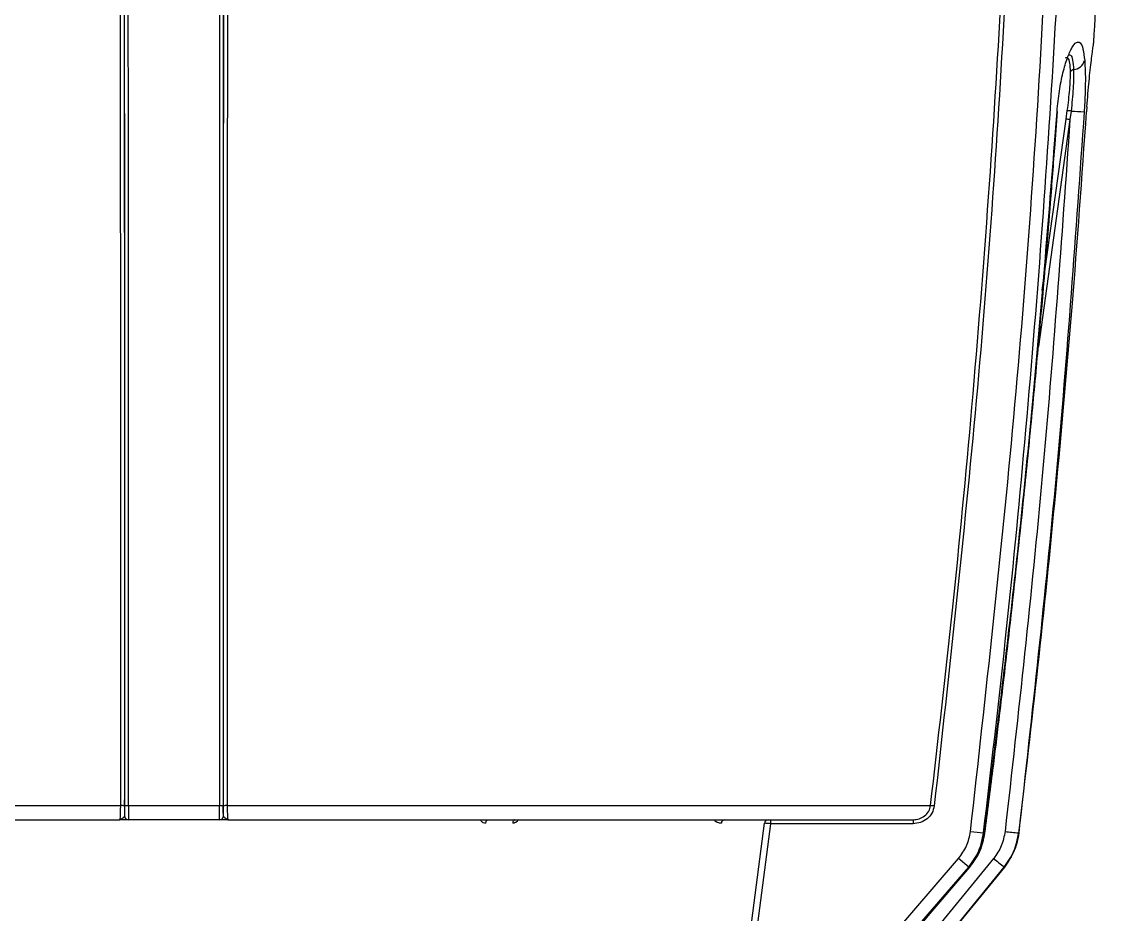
# Model space of a CAD drawing. Extents: x 6 to 134, y 3 to 97.
# Drawn here: x 56.633 to 60.694, y 6.547 to 9.89 of the extents above; entities that cross this region are included whole.
import ezdxf

# ---------------------------------------------------------------- set-up
doc = ezdxf.new("R2010")
doc.units = 0
doc.header["$MEASUREMENT"] = 0
doc.layers.add('OBJECT', color=7, linetype='CONTINUOUS')

msp = doc.modelspace()

# ---------------------------------------------------------------- linework, layer by layer
at = {"layer": 'OBJECT'}
for p, q in [((60.5001, 9.4311), (60.5093, 9.5539)), ((60.5019, 9.4307), (60.5111, 9.5533)), ((60.5433, 9.5248), (60.5478, 9.5568)), ((60.5617, 9.555), (60.5578, 9.5229)), ((60.6211, 9.5713), (60.6199, 9.5526)), ((60.5578, 9.5229), (60.4395, 8.6738)), ((60.4542, 8.8845), (60.5433, 9.5248)), ((54.3744, 6.9544), (57.004, 6.9544)), ((57.0331, 6.9544), (57.3737, 6.9544)), ((57.4028, 6.9544), (60.0359, 6.9544)), ((57.0044, 6.903), (57.0012, 6.9014)), ((57.0012, 6.9014), (57.0019, 6.9028)), ((57.0177, 6.9163), (57.0179, 6.9163)), ((57.389, 6.9163), (57.3891, 6.9163)), ((57.4056, 6.9014), (57.4024, 6.903)), ((57.405, 6.9028), (57.4056, 6.9014)), ((57.0329, 6.9014), (57.0327, 6.9014)), ((57.374, 6.9014), (57.0329, 6.9014)), ((57.3741, 6.9014), (57.374, 6.9014)), ((59.2996, 6.0041), (59.4145, 6.8882)), ((59.4367, 6.8866), (59.3215, 6.0014)), ((59.9704, 6.8866), (59.4367, 6.8866)), ((60.2343, 6.8522), (60.2373, 6.8522)), ((60.3666, 6.8522), (60.3658, 6.8522)), ((59.4901, 6.0015), (60.141, 6.7567)), ((59.657, 6.0015), (60.2721, 6.7565)), ((60.1789, 6.7244), (60.141, 6.7567)), ((59.527, 5.9693), (60.1789, 6.7244)), ((59.5297, 5.9693), (60.1814, 6.7244)), ((59.6965, 5.9694), (60.3118, 6.7244)), ((60.3123, 6.7244), (59.6966, 5.9694)), ((60.1789, 6.7244), (60.1814, 6.7244)), ((60.3123, 6.7244), (60.3118, 6.7244))]:
    msp.add_line(p, q, dxfattribs=at)
at = {"layer": 'OBJECT', "flags": 128}
for points in [[(60.5093, 9.5539), (60.511, 9.5535), (60.5111, 9.5533)], [(60.6197, 9.5525), (60.6198, 9.5525), (60.6199, 9.5526)], [(60.6211, 9.5713), (60.621, 9.5705), (60.6209, 9.5705)], [(60.5001, 9.4311), (60.5018, 9.4308), (60.5019, 9.4307)], [(58.371, 6.8882), (58.3712, 6.8909), (58.3717, 6.8934), (58.3724, 6.8956), (58.3733, 6.8976), (58.3744, 6.8992), (58.3755, 6.9004), (58.3768, 6.9011), (58.3781, 6.9014)], [(58.4792, 6.9014), (58.4778, 6.9011), (58.4765, 6.9004), (58.4752, 6.8992), (58.474, 6.8976), (58.4731, 6.8956), (58.4723, 6.8934), (58.4718, 6.8909), (58.4715, 6.8882)], [(60.2373, 6.8522), (60.2395, 6.8517), (60.2395, 6.8516)], [(60.3666, 6.8522), (60.3665, 6.852), (60.3663, 6.852)], [(60.1814, 6.7244), (60.1825, 6.7234), (60.1824, 6.7235)], [(60.3123, 6.7244), (60.3121, 6.7245), (60.312, 6.7246)]]:
    msp.add_lwpolyline(points, dxfattribs=at)
at = {"layer": 'OBJECT'}
for centre, radius, start, end in [((10.0774, 12.8414), 50.66, 356.57471, 357.62076), ((60.5723, 9.6964), 0.0137, 94.3547, 158.4834), ((60.5662, 9.7584), 0.0486, 275.9554, 343.2354), ((60.507, 9.1829), 0.3761, 81.6315, 83.7727), ((60.632, 10.5008), 0.9484, 265.7521, 268.7344), ((60.5105, 9.2049), 0.3215, 81.5374, 84.1375), ((57.0072, 6.9218), 0.0328, 70.6217, 95.496), ((57.0299, 6.9875), 0.0333, 250.7462, 275.5278), ((57.377, 6.9875), 0.0333, 264.4722, 289.2538), ((57.3997, 6.9218), 0.0328, 84.504, 109.3783), ((59.9807, 6.3936), 0.5635, 82.9655, 84.3746), ((57.0327, 6.9164), 0.015, 180.1348, 269.9902), ((57.0329, 6.9164), 0.015, 180.1348, 269.9902), ((57.374, 6.9164), 0.015, 270.0098, 359.8652), ((57.3741, 6.9164), 0.015, 270.0098, 359.8652), ((59.2662, 6.8878), 0.0136, 94.6025, 178.2933), ((59.4286, 6.8872), 0.0142, 92.4724, 176.0682), ((59.6476, 6.8903), 0.2109, 176.977, 180.9942), ((60.1813, 6.8903), 0.2109, 176.977, 180.9942), ((60.418, 8.7174), 1.8742, 262.8719, 264.3728), ((60.4481, 7.8927), 1.0438, 262.6654, 265.4773), ((64.0799, 11.4183), 6.0193, 230.75742, 231.2433)]:
    msp.add_arc(centre, radius, start, end, dxfattribs=at)
for points, knots in [([(57.004, 6.9544), (57.0041, 7.187), (57.0043, 7.6599), (57.0043, 8.3824), (57.004, 9.1294), (57.0033, 9.8787), (57.0025, 10.6239), (57.0013, 11.3585), (56.9999, 12.0704), (56.9988, 12.5374), (56.9983, 12.7577)], [0, 0, 0, 0, 0.120701, 0.245474, 0.374318, 0.507234, 0.632781, 0.759155, 0.886358, 1, 1, 1, 1]), ([(57.0123, 12.7554), (57.0134, 12.2922), (57.0156, 11.337), (57.0175, 9.8914), (57.0185, 8.4194), (57.0182, 7.4416), (57.018, 6.9527)], [0, 0, 0, 0, 0.238944, 0.492668, 0.74636, 1, 1, 1, 1]), ([(57.3888, 6.9527), (57.3887, 7.4416), (57.3883, 8.4196), (57.3893, 9.8916), (57.3912, 11.3361), (57.3934, 12.2901), (57.3945, 12.7522)], [0, 0, 0, 0, 0.253809, 0.507673, 0.761507, 1, 1, 1, 1]), ([(57.4086, 12.7539), (57.408, 12.4994), (57.4067, 11.9634), (57.4052, 11.1481), (57.404, 10.3007), (57.4031, 9.4469), (57.4026, 8.5952), (57.4025, 7.7637), (57.4027, 7.2208), (57.4028, 6.9544)], [0, 0, 0, 0, 0.131349, 0.276658, 0.420885, 0.569068, 0.718029, 0.861673, 1, 1, 1, 1]), ([(57.0189, 6.9561), (57.0191, 7.3911), (57.0194, 8.2612), (57.0187, 9.5705), (57.0172, 10.8817), (57.0155, 11.7568), (57.0146, 12.1943)], [0, 0, 0, 0, 0.249981, 0.5, 0.749995, 1, 1, 1, 1]), ([(57.3923, 12.1943), (57.3914, 11.7568), (57.3896, 10.8817), (57.3882, 9.5705), (57.3875, 8.2612), (57.3878, 7.3911), (57.3879, 6.9561)], [0, 0, 0, 0, 0.250003, 0.5, 0.750017, 1, 1, 1, 1]), ([(60.0359, 6.9544), (60.064, 7.1984), (60.1213, 7.6952), (60.1934, 8.4554), (60.2544, 9.2221), (60.3025, 9.9898), (60.3391, 10.7524), (60.3531, 11.2645), (60.3602, 11.5222)], [0, 0, 0, 0, 0.160827, 0.327495, 0.500007, 0.664527, 0.83119, 1, 1, 1, 1]), ([(60.3741, 11.522), (60.3577, 11.0131), (60.3247, 9.9949), (60.2166, 8.4708), (60.1053, 7.4586), (60.0497, 6.9529)], [0, 0, 0, 0, 0.333356, 0.666961, 1, 1, 1, 1]), ([(60.1855, 6.8576), (60.2428, 7.3739), (60.3576, 8.4072), (60.4691, 9.9631), (60.5031, 11.0026), (60.5201, 11.5221)], [0, 0, 0, 0, 0.333112, 0.666662, 1, 1, 1, 1]), ([(60.2343, 6.8522), (60.2622, 7.0914), (60.3189, 7.578), (60.3911, 8.3219), (60.4527, 9.0717), (60.5021, 9.8225), (60.5406, 10.5689), (60.5564, 11.07), (60.5644, 11.3222)], [0, 0, 0, 0, 0.161143, 0.327799, 0.499972, 0.664532, 0.831207, 1, 1, 1, 1]), ([(57.0331, 6.9544), (57.0332, 7.1923), (57.0334, 7.6762), (57.0334, 8.4158), (57.0331, 9.1708), (57.0325, 9.9268), (57.0318, 10.5459), (57.0312, 10.9117), (57.031, 11.0297)], [0, 0, 0, 0, 0.175659, 0.357361, 0.545105, 0.731477, 0.913331, 1, 1, 1, 1]), ([(57.3758, 11.0103), (57.3755, 10.816), (57.3748, 10.334), (57.374, 9.5505), (57.3735, 8.6711), (57.3734, 7.8007), (57.3736, 7.2328), (57.3737, 6.9544)], [0, 0, 0, 0, 0.1433501, 0.3555914, 0.5786626, 0.7934654, 1, 1, 1, 1]), ([(60.5093, 9.5539), (60.5119, 9.5797), (60.517, 9.6312), (60.5311, 9.7001), (60.5477, 9.756), (60.5654, 9.7953), (60.5821, 9.8152), (60.5963, 9.8136), (60.6071, 9.7915), (60.6109, 9.7601), (60.6128, 9.7444)], [0, 0, 0, 0, 0.125398, 0.250033, 0.374937, 0.500006, 0.625107, 0.75017, 0.875155, 1, 1, 1, 1]), ([(60.6211, 9.5713), (60.6238, 9.6042), (60.6291, 9.6698), (60.6382, 9.7493), (60.6454, 9.804), (60.6464, 9.8111), (60.6469, 9.8146)], [0, 0, 0, 0, 0.250566, 0.500351, 0.750175, 1, 1, 1, 1]), ([(60.6459, 9.807), (60.6459, 9.8072), (60.6466, 9.8096), (60.6468, 9.8122), (60.6469, 9.8146)], [0, 0, 0, 0, 0.0570196, 1, 1, 1, 1]), ([(60.5596, 9.7015), (60.559, 9.7136), (60.5578, 9.738), (60.5508, 9.7562), (60.5432, 9.7545), (60.5394, 9.7537)], [0, 0, 0, 0, 0.333374, 0.666661, 1, 1, 1, 1]), ([(60.5505, 9.7655), (60.5538, 9.7661), (60.5612, 9.7676), (60.5686, 9.7489), (60.5704, 9.723), (60.5713, 9.7101)], [0, 0, 0, 0, 0.296045, 0.647643, 1, 1, 1, 1]), ([(60.5713, 9.7101), (60.5714, 9.6995), (60.5717, 9.6784), (60.5698, 9.6399), (60.5666, 9.5984), (60.5634, 9.5695), (60.5617, 9.555)], [0, 0, 0, 0, 0.251034, 0.499842, 0.750237, 1, 1, 1, 1]), ([(60.6128, 9.7444), (60.6136, 9.7314), (60.6153, 9.7056), (60.6154, 9.6581), (60.6141, 9.6067), (60.6121, 9.5706), (60.611, 9.5526)], [0, 0, 0, 0, 0.251428, 0.50031, 0.75055, 1, 1, 1, 1]), ([(60.5478, 9.5568), (60.5496, 9.5702), (60.5531, 9.5972), (60.5569, 9.6358), (60.5594, 9.6718), (60.5595, 9.6915), (60.5596, 9.7015)], [0, 0, 0, 0, 0.249686, 0.500038, 0.748854, 1, 1, 1, 1]), ([(60.611, 9.5526), (60.579, 9.0987), (60.5155, 8.1969), (60.4155, 7.2984), (60.3658, 6.8522)], [0, 0, 0, 0, 0.50338, 1, 1, 1, 1]), ([(60.3666, 6.8522), (60.3908, 7.0584), (60.4407, 7.483), (60.507, 8.1394), (60.569, 8.8333), (60.6026, 9.3088), (60.6199, 9.5526)], [0, 0, 0, 0, 0.22962, 0.472827, 0.72962, 1, 1, 1, 1]), ([(60.5578, 9.5229), (60.5262, 9.078), (60.463, 8.1878), (60.3642, 7.301), (60.3148, 6.8575)], [0, 0, 0, 0, 0.499931, 1, 1, 1, 1]), ([(60.2373, 6.8522), (60.2709, 7.1223), (60.34, 7.6783), (60.4285, 8.5381), (60.4758, 9.1281), (60.5001, 9.4311)], [0, 0, 0, 0, 0.315, 0.648332, 1, 1, 1, 1]), ([(60.2395, 6.8516), (60.2496, 6.9302), (60.2676, 7.0712), (60.2905, 7.2587), (60.3078, 7.4046), (60.3219, 7.5261), (60.3479, 7.7544), (60.3789, 8.0434), (60.4129, 8.3849), (60.4332, 8.6025), (60.4475, 8.7625), (60.4581, 8.8833), (60.471, 9.0366), (60.4861, 9.2227), (60.4963, 9.3577), (60.5019, 9.4307)], [0, 0, 0, 0, 0.091692, 0.164516, 0.21848, 0.261782, 0.305976, 0.484374, 0.598107, 0.703048, 0.737316, 0.783986, 0.843321, 0.915325, 1, 1, 1, 1]), ([(57.0019, 6.9028), (57.002, 6.9038), (57.0025, 6.9066), (57.0033, 6.9164), (57.0038, 6.9331), (57.004, 6.9474), (57.004, 6.9544)], [0, 0, 0, 0, 0.156712, 0.413259, 0.714303, 1, 1, 1, 1]), ([(57.018, 6.9527), (57.018, 6.9462), (57.018, 6.9331), (57.0178, 6.9219), (57.0177, 6.9163)], [0, 0, 0, 0, 0.498254, 1, 1, 1, 1]), ([(57.0189, 6.9561), (57.0189, 6.9507), (57.0189, 6.94), (57.0186, 6.927), (57.0183, 6.9181), (57.018, 6.9169), (57.0179, 6.9163)], [0, 0, 0, 0, 0.250427, 0.500042, 0.749985, 1, 1, 1, 1]), ([(57.0331, 6.9544), (57.0331, 6.9475), (57.0331, 6.9332), (57.0331, 6.9164), (57.033, 6.9068), (57.0329, 6.9022), (57.0329, 6.9017), (57.0329, 6.9014)], [0, 0, 0, 0, 0.242986, 0.499423, 0.715904, 0.849593, 1, 1, 1, 1]), ([(57.374, 6.9014), (57.374, 6.9017), (57.3739, 6.9022), (57.3739, 6.9069), (57.3738, 6.9164), (57.3737, 6.9332), (57.3737, 6.9475), (57.3737, 6.9544)], [0, 0, 0, 0, 0.150463, 0.284207, 0.500795, 0.757106, 1, 1, 1, 1]), ([(57.389, 6.9163), (57.3888, 6.9169), (57.3886, 6.9181), (57.3882, 6.927), (57.388, 6.94), (57.3879, 6.9508), (57.3879, 6.9561)], [0, 0, 0, 0, 0.250501, 0.500077, 0.750009, 1, 1, 1, 1]), ([(57.3891, 6.9163), (57.389, 6.9219), (57.3889, 6.933), (57.3888, 6.9461), (57.3888, 6.9527)], [0, 0, 0, 0, 0.498577, 1, 1, 1, 1]), ([(57.4028, 6.9544), (57.4029, 6.9474), (57.403, 6.9331), (57.4036, 6.9164), (57.4043, 6.9066), (57.4048, 6.9038), (57.405, 6.9028)], [0, 0, 0, 0, 0.285733, 0.586842, 0.843318, 1, 1, 1, 1]), ([(60.0497, 6.9529), (60.0475, 6.9437), (60.043, 6.9252), (60.0237, 6.9036), (59.9987, 6.8893), (59.9798, 6.8875), (59.9704, 6.8866)], [0, 0, 0, 0, 0.249712, 0.499494, 0.749374, 1, 1, 1, 1]), ([(59.9706, 6.9014), (59.9783, 6.9021), (59.9936, 6.9035), (60.0144, 6.9148), (60.0305, 6.9322), (60.0342, 6.9472), (60.0359, 6.9544)], [0, 0, 0, 0, 0.250762, 0.500734, 0.760454, 1, 1, 1, 1]), ([(57.0177, 6.9163), (57.0162, 6.9128), (57.0132, 6.906), (57.0072, 6.9039), (57.0044, 6.903)], [0, 0, 0, 0, 0.533524, 1, 1, 1, 1]), ([(57.4024, 6.903), (57.3996, 6.9039), (57.3936, 6.906), (57.3907, 6.9128), (57.3891, 6.9163)], [0, 0, 0, 0, 0.466869, 1, 1, 1, 1]), ([(54.4417, 6.9014), (54.4755, 6.9014), (54.5437, 6.9014), (54.6762, 6.9014), (54.8318, 6.9014), (55.012, 6.9014), (55.2148, 6.9014), (55.4373, 6.9014), (55.6767, 6.9014), (55.9298, 6.9014), (56.1921, 6.9014), (56.4601, 6.9014), (56.7298, 6.9014), (56.9112, 6.9014), (57.0012, 6.9014)], [0, 0, 0, 0, 0.080321, 0.16194, 0.244772, 0.329378, 0.414487, 0.5, 0.585518, 0.670628, 0.755228, 0.838065, 0.919682, 1, 1, 1, 1]), ([(57.0327, 6.9014), (57.0321, 6.9014), (57.0306, 6.9014), (57.02, 6.9014), (57.0086, 6.9014), (57.0012, 6.9014)], [0, 0, 0, 0, 0.233233, 0.499189, 1, 1, 1, 1]), ([(57.4056, 6.9014), (57.3982, 6.9014), (57.3869, 6.9014), (57.3762, 6.9014), (57.3748, 6.9014), (57.3741, 6.9014)], [0, 0, 0, 0, 0.500812, 0.766655, 1, 1, 1, 1]), ([(57.4056, 6.9014), (57.496, 6.9014), (57.6783, 6.9014), (57.9492, 6.9014), (58.2183, 6.9014), (58.4817, 6.9014), (58.7358, 6.9014), (58.976, 6.9014), (59.199, 6.9014), (59.4021, 6.9014), (59.5823, 6.9014), (59.7377, 6.9014), (59.8695, 6.9014), (59.9371, 6.9014), (59.9706, 6.9014)], [0, 0, 0, 0, 0.080292, 0.161895, 0.244722, 0.329339, 0.414466, 0.5, 0.585539, 0.670666, 0.755278, 0.83811, 0.919711, 1, 1, 1, 1]), ([(58.371, 6.8882), (58.3676, 6.8887), (58.361, 6.8896), (58.3537, 6.8949), (58.3514, 6.8998), (58.3506, 6.9014)], [0, 0, 0, 0, 0.4023648, 0.8044436, 1, 1, 1, 1]), ([(58.4927, 6.9014), (58.4918, 6.8998), (58.489, 6.8949), (58.4813, 6.8897), (58.4748, 6.8887), (58.4715, 6.8882)], [0, 0, 0, 0, 0.195055, 0.59653, 1, 1, 1, 1]), ([(59.2526, 6.8882), (59.2482, 6.8887), (59.2399, 6.8897), (59.2305, 6.8942), (59.2269, 6.9), (59.2261, 6.9014)], [0, 0, 0, 0, 0.463255, 0.878217, 1, 1, 1, 1]), ([(59.4367, 6.8866), (59.4343, 6.8868), (59.4297, 6.8871), (59.4233, 6.8876), (59.4179, 6.888), (59.4156, 6.8881), (59.4145, 6.8882)], [0, 0, 0, 0, 0.250298, 0.499776, 0.749475, 1, 1, 1, 1]), ([(60.141, 6.7567), (60.1521, 6.7718), (60.1744, 6.8022), (60.1818, 6.8391), (60.1855, 6.8576)], [0, 0, 0, 0, 0.498689, 1, 1, 1, 1]), ([(60.1789, 6.7244), (60.1929, 6.744), (60.2206, 6.7826), (60.2298, 6.8292), (60.2343, 6.8522)], [0, 0, 0, 0, 0.506802, 1, 1, 1, 1]), ([(60.1814, 6.7244), (60.1955, 6.7441), (60.2233, 6.7827), (60.2327, 6.8293), (60.2373, 6.8522)], [0, 0, 0, 0, 0.50905, 1, 1, 1, 1]), ([(60.1824, 6.7235), (60.1966, 6.7428), (60.2249, 6.7813), (60.2347, 6.8282), (60.2395, 6.8516)], [0, 0, 0, 0, 0.5001028, 1, 1, 1, 1]), ([(60.3148, 6.8575), (60.3113, 6.8391), (60.3042, 6.8024), (60.2828, 6.7718), (60.2721, 6.7565)], [0, 0, 0, 0, 0.5015512, 1, 1, 1, 1]), ([(60.3118, 6.7244), (60.3254, 6.7439), (60.3525, 6.7827), (60.3614, 6.8291), (60.3658, 6.8522)], [0, 0, 0, 0, 0.503406, 1, 1, 1, 1]), ([(60.3666, 6.8522), (60.3622, 6.8295), (60.3532, 6.7831), (60.3262, 6.7443), (60.3123, 6.7244)], [0, 0, 0, 0, 0.4885277, 1, 1, 1, 1]), ([(59.5314, 5.9678), (59.6303, 6.0813), (59.8487, 6.3319), (60.0643, 6.585), (60.1824, 6.7235)], [0, 0, 0, 0, 0.45251, 1, 1, 1, 1])]:
    msp.add_open_spline(points, degree=3, knots=knots, dxfattribs=at)

doc.saveas('drawing.dxf')
